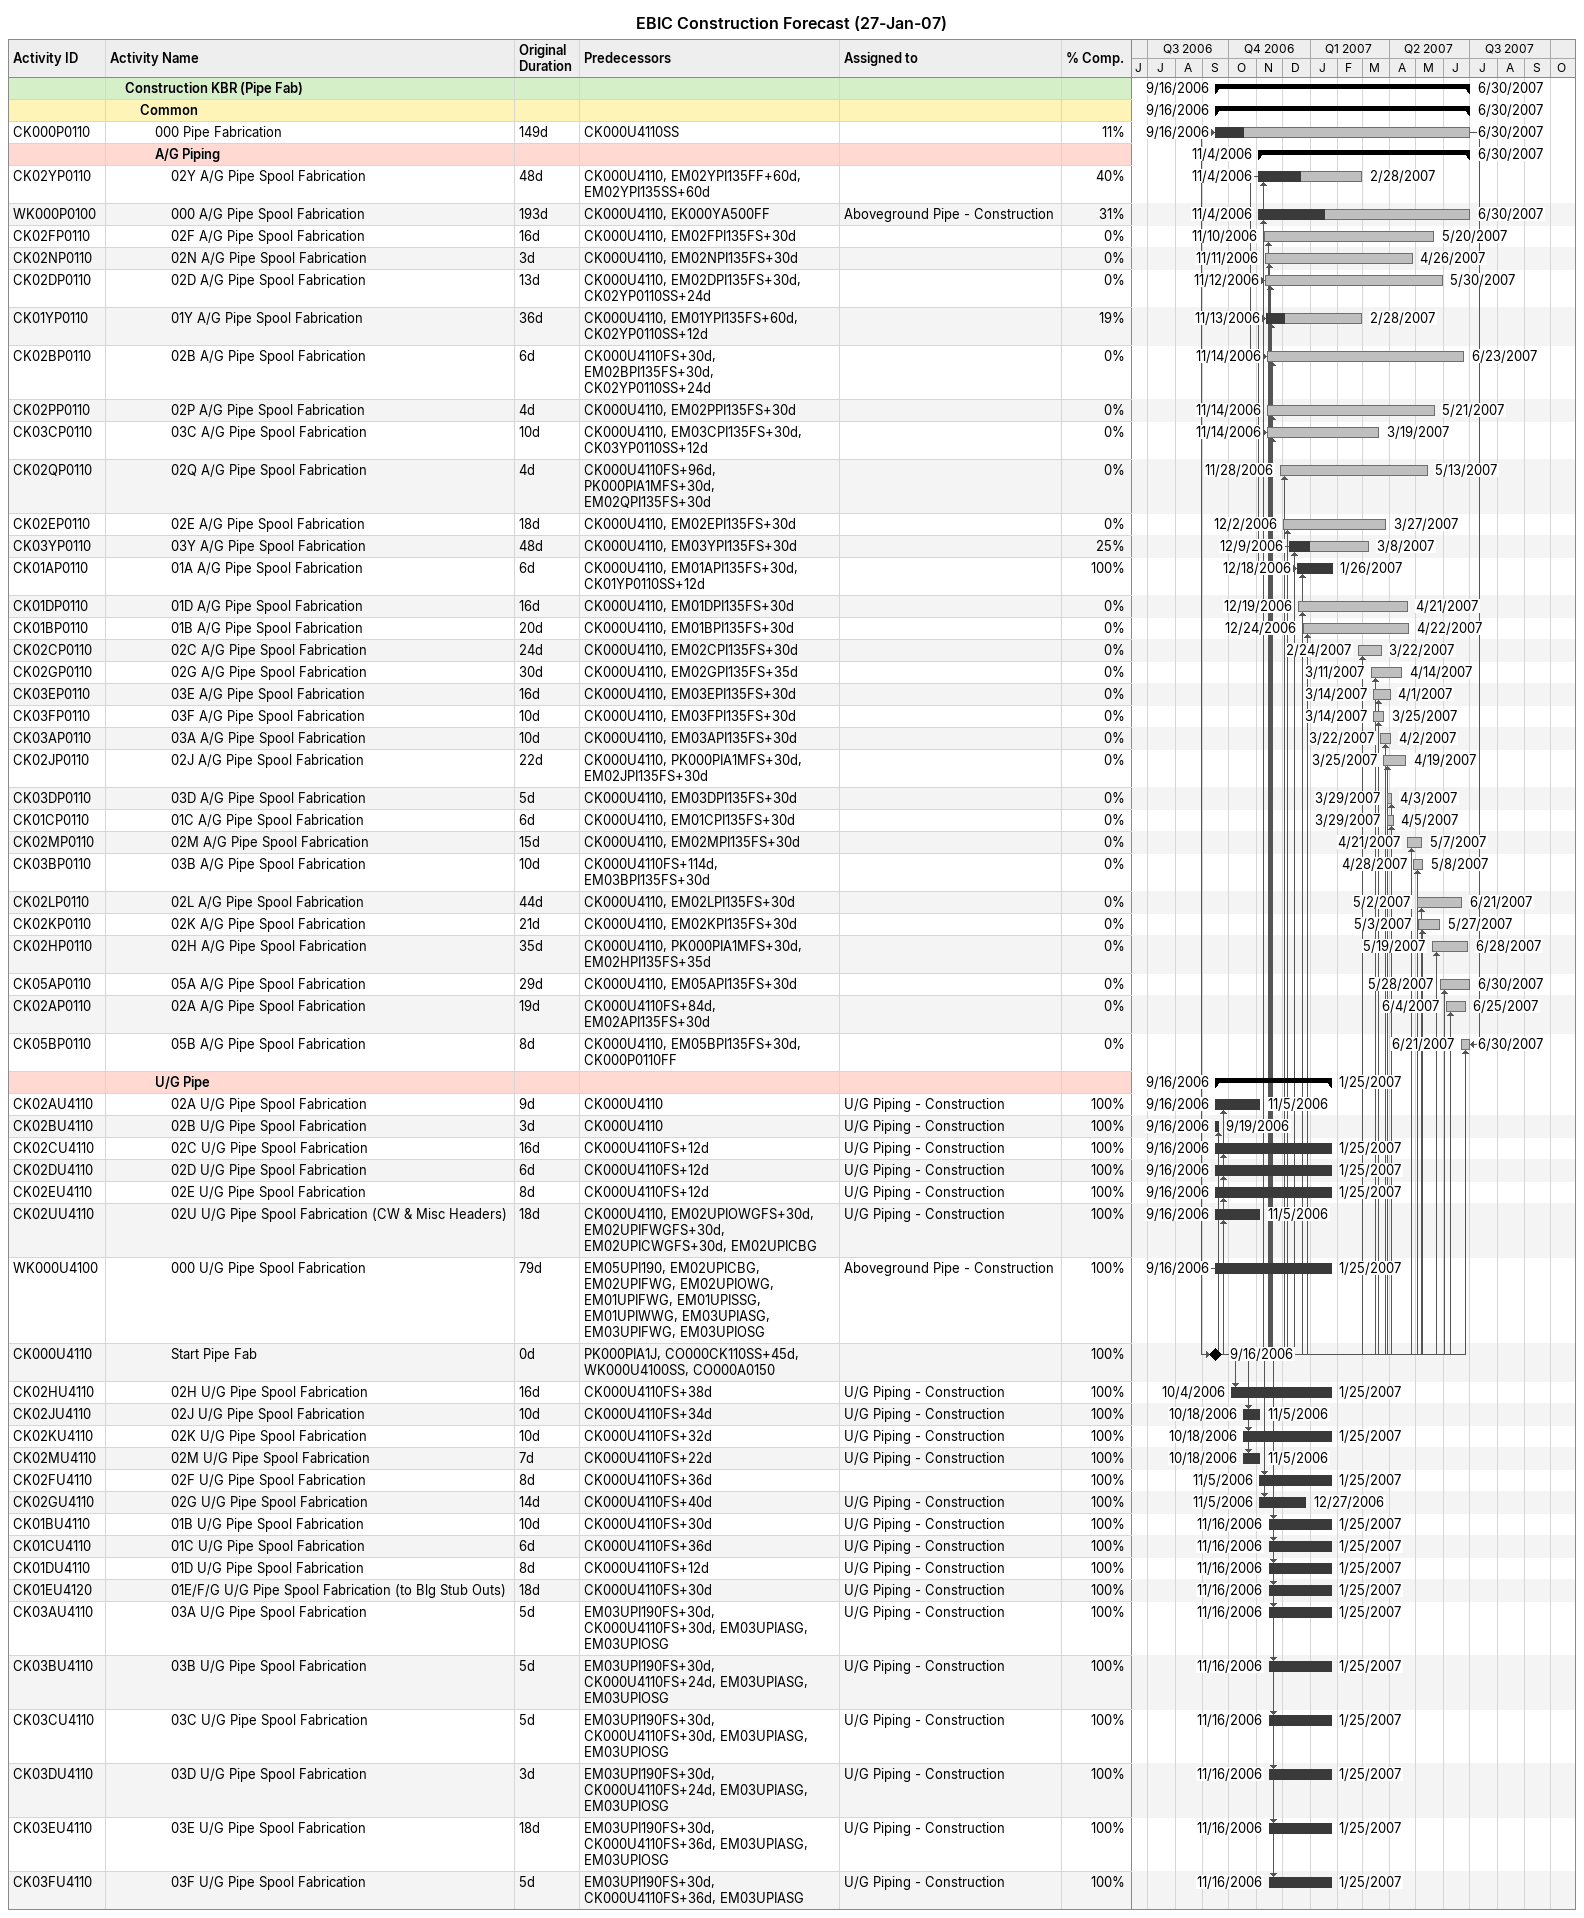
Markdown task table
EBIC Construction Forecast (27-Jan-07)

| ID | Level | Task | Original duration | Start | Finish | Predecessors | Resources | % complete |
|---|---|---|---|---|---|---|---|---|
|  | 2 | **Construction KBR (Pipe Fab)** |  | 2006-09-16 | 2007-06-30 |  |  |  |
|  | 3 | **Common** |  | 2006-09-16 | 2007-06-30 |  |  |  |
| CK000P0110 | 4 | 000 Pipe Fabrication | 149d | 2006-09-16 | 2007-06-30 | CK000U4110SS |  | 11 |
|  | 4 | **A/G Piping** |  | 2006-11-04 | 2007-06-30 |  |  |  |
| CK02YP0110 | 5 | 02Y A/G Pipe Spool Fabrication | 48d | 2006-11-04 | 2007-02-28 | CK000U4110, EM02YPI135FF+60d, EM02YPI135SS+60d |  | 40 |
| WK000P0100 | 5 | 000 A/G Pipe Spool Fabrication | 193d | 2006-11-04 | 2007-06-30 | CK000U4110, EK000YA500FF | Aboveground Pipe - Construction | 31 |
| CK02FP0110 | 5 | 02F A/G Pipe Spool Fabrication | 16d | 2006-11-10 | 2007-05-20 | CK000U4110, EM02FPI135FS+30d |  | 0 |
| CK02NP0110 | 5 | 02N A/G Pipe Spool Fabrication | 3d | 2006-11-11 | 2007-04-26 | CK000U4110, EM02NPI135FS+30d |  | 0 |
| CK02DP0110 | 5 | 02D A/G Pipe Spool Fabrication | 13d | 2006-11-12 | 2007-05-30 | CK000U4110, EM02DPI135FS+30d, CK02YP0110SS+24d |  | 0 |
| CK01YP0110 | 5 | 01Y A/G Pipe Spool Fabrication | 36d | 2006-11-13 | 2007-02-28 | CK000U4110, EM01YPI135FS+60d, CK02YP0110SS+12d |  | 19 |
| CK02BP0110 | 5 | 02B A/G Pipe Spool Fabrication | 6d | 2006-11-14 | 2007-06-23 | CK000U4110FS+30d, EM02BPI135FS+30d, CK02YP0110SS+24d |  | 0 |
| CK02PP0110 | 5 | 02P A/G Pipe Spool Fabrication | 4d | 2006-11-14 | 2007-05-21 | CK000U4110, EM02PPI135FS+30d |  | 0 |
| CK03CP0110 | 5 | 03C A/G Pipe Spool Fabrication | 10d | 2006-11-14 | 2007-03-19 | CK000U4110, EM03CPI135FS+30d, CK03YP0110SS+12d |  | 0 |
| CK02QP0110 | 5 | 02Q A/G Pipe Spool Fabrication | 4d | 2006-11-28 | 2007-05-13 | CK000U4110FS+96d, PK000PIA1MFS+30d, EM02QPI135FS+30d |  | 0 |
| CK02EP0110 | 5 | 02E A/G Pipe Spool Fabrication | 18d | 2006-12-02 | 2007-03-27 | CK000U4110, EM02EPI135FS+30d |  | 0 |
| CK03YP0110 | 5 | 03Y A/G Pipe Spool Fabrication | 48d | 2006-12-09 | 2007-03-08 | CK000U4110, EM03YPI135FS+30d |  | 25 |
| CK01AP0110 | 5 | 01A A/G Pipe Spool Fabrication | 6d | 2006-12-18 | 2007-01-26 | CK000U4110, EM01API135FS+30d, CK01YP0110SS+12d |  | 100 |
| CK01DP0110 | 5 | 01D A/G Pipe Spool Fabrication | 16d | 2006-12-19 | 2007-04-21 | CK000U4110, EM01DPI135FS+30d |  | 0 |
| CK01BP0110 | 5 | 01B A/G Pipe Spool Fabrication | 20d | 2006-12-24 | 2007-04-22 | CK000U4110, EM01BPI135FS+30d |  | 0 |
| CK02CP0110 | 5 | 02C A/G Pipe Spool Fabrication | 24d | 2007-02-24 | 2007-03-22 | CK000U4110, EM02CPI135FS+30d |  | 0 |
| CK02GP0110 | 5 | 02G A/G Pipe Spool Fabrication | 30d | 2007-03-11 | 2007-04-14 | CK000U4110, EM02GPI135FS+35d |  | 0 |
| CK03EP0110 | 5 | 03E A/G Pipe Spool Fabrication | 16d | 2007-03-14 | 2007-04-01 | CK000U4110, EM03EPI135FS+30d |  | 0 |
| CK03FP0110 | 5 | 03F A/G Pipe Spool Fabrication | 10d | 2007-03-14 | 2007-03-25 | CK000U4110, EM03FPI135FS+30d |  | 0 |
| CK03AP0110 | 5 | 03A A/G Pipe Spool Fabrication | 10d | 2007-03-22 | 2007-04-02 | CK000U4110, EM03API135FS+30d |  | 0 |
| CK02JP0110 | 5 | 02J A/G Pipe Spool Fabrication | 22d | 2007-03-25 | 2007-04-19 | CK000U4110, PK000PIA1MFS+30d, EM02JPI135FS+30d |  | 0 |
| CK03DP0110 | 5 | 03D A/G Pipe Spool Fabrication | 5d | 2007-03-29 | 2007-04-03 | CK000U4110, EM03DPI135FS+30d |  | 0 |
| CK01CP0110 | 5 | 01C A/G Pipe Spool Fabrication | 6d | 2007-03-29 | 2007-04-05 | CK000U4110, EM01CPI135FS+30d |  | 0 |
| CK02MP0110 | 5 | 02M A/G Pipe Spool Fabrication | 15d | 2007-04-21 | 2007-05-07 | CK000U4110, EM02MPI135FS+30d |  | 0 |
| CK03BP0110 | 5 | 03B A/G Pipe Spool Fabrication | 10d | 2007-04-28 | 2007-05-08 | CK000U4110FS+114d, EM03BPI135FS+30d |  | 0 |
| CK02LP0110 | 5 | 02L A/G Pipe Spool Fabrication | 44d | 2007-05-02 | 2007-06-21 | CK000U4110, EM02LPI135FS+30d |  | 0 |
| CK02KP0110 | 5 | 02K A/G Pipe Spool Fabrication | 21d | 2007-05-03 | 2007-05-27 | CK000U4110, EM02KPI135FS+30d |  | 0 |
| CK02HP0110 | 5 | 02H A/G Pipe Spool Fabrication | 35d | 2007-05-19 | 2007-06-28 | CK000U4110, PK000PIA1MFS+30d, EM02HPI135FS+35d |  | 0 |
| CK05AP0110 | 5 | 05A A/G Pipe Spool Fabrication | 29d | 2007-05-28 | 2007-06-30 | CK000U4110, EM05API135FS+30d |  | 0 |
| CK02AP0110 | 5 | 02A A/G Pipe Spool Fabrication | 19d | 2007-06-04 | 2007-06-25 | CK000U4110FS+84d, EM02API135FS+30d |  | 0 |
| CK05BP0110 | 5 | 05B A/G Pipe Spool Fabrication | 8d | 2007-06-21 | 2007-06-30 | CK000U4110, EM05BPI135FS+30d, CK000P0110FF |  | 0 |
|  | 4 | **U/G Pipe** |  | 2006-09-16 | 2007-01-25 |  |  |  |
| CK02AU4110 | 5 | 02A U/G Pipe Spool Fabrication | 9d | 2006-09-16 | 2006-11-05 | CK000U4110 | U/G Piping - Construction | 100 |
| CK02BU4110 | 5 | 02B U/G Pipe Spool Fabrication | 3d | 2006-09-16 | 2006-09-19 | CK000U4110 | U/G Piping - Construction | 100 |
| CK02CU4110 | 5 | 02C U/G Pipe Spool Fabrication | 16d | 2006-09-16 | 2007-01-25 | CK000U4110FS+12d | U/G Piping - Construction | 100 |
| CK02DU4110 | 5 | 02D U/G Pipe Spool Fabrication | 6d | 2006-09-16 | 2007-01-25 | CK000U4110FS+12d | U/G Piping - Construction | 100 |
| CK02EU4110 | 5 | 02E U/G Pipe Spool Fabrication | 8d | 2006-09-16 | 2007-01-25 | CK000U4110FS+12d | U/G Piping - Construction | 100 |
| CK02UU4110 | 5 | 02U U/G Pipe Spool Fabrication (CW & Misc Headers) | 18d | 2006-09-16 | 2006-11-05 | CK000U4110, EM02UPIOWGFS+30d, EM02UPIFWGFS+30d, EM02UPICWGFS+30d, EM02UPICBG | U/G Piping - Construction | 100 |
| WK000U4100 | 5 | 000 U/G Pipe Spool Fabrication | 79d | 2006-09-16 | 2007-01-25 | EM05UPI190, EM02UPICBG, EM02UPIFWG, EM02UPIOWG, EM01UPIFWG, EM01UPISSG, EM01UPIWWG, EM03UPIASG, EM03UPIFWG, EM03UPIOSG | Aboveground Pipe - Construction | 100 |
| CK000U4110 | 5 | Start Pipe Fab | 0d | 2006-09-16 | 2006-09-16 | PK000PIA1J, CO000CK110SS+45d, WK000U4100SS, CO000A0150 |  | 100 |
| CK02HU4110 | 5 | 02H U/G Pipe Spool Fabrication | 16d | 2006-10-04 | 2007-01-25 | CK000U4110FS+38d | U/G Piping - Construction | 100 |
| CK02JU4110 | 5 | 02J U/G Pipe Spool Fabrication | 10d | 2006-10-18 | 2006-11-05 | CK000U4110FS+34d | U/G Piping - Construction | 100 |
| CK02KU4110 | 5 | 02K U/G Pipe Spool Fabrication | 10d | 2006-10-18 | 2007-01-25 | CK000U4110FS+32d | U/G Piping - Construction | 100 |
| CK02MU4110 | 5 | 02M U/G Pipe Spool Fabrication | 7d | 2006-10-18 | 2006-11-05 | CK000U4110FS+22d | U/G Piping - Construction | 100 |
| CK02FU4110 | 5 | 02F U/G Pipe Spool Fabrication | 8d | 2006-11-05 | 2007-01-25 | CK000U4110FS+36d |  | 100 |
| CK02GU4110 | 5 | 02G U/G Pipe Spool Fabrication | 14d | 2006-11-05 | 2006-12-27 | CK000U4110FS+40d | U/G Piping - Construction | 100 |
| CK01BU4110 | 5 | 01B U/G Pipe Spool Fabrication | 10d | 2006-11-16 | 2007-01-25 | CK000U4110FS+30d | U/G Piping - Construction | 100 |
| CK01CU4110 | 5 | 01C U/G Pipe Spool Fabrication | 6d | 2006-11-16 | 2007-01-25 | CK000U4110FS+36d | U/G Piping - Construction | 100 |
| CK01DU4110 | 5 | 01D U/G Pipe Spool Fabrication | 8d | 2006-11-16 | 2007-01-25 | CK000U4110FS+12d | U/G Piping - Construction | 100 |
| CK01EU4120 | 5 | 01E/F/G U/G Pipe Spool Fabrication (to Blg Stub Outs) | 18d | 2006-11-16 | 2007-01-25 | CK000U4110FS+30d | U/G Piping - Construction | 100 |
| CK03AU4110 | 5 | 03A U/G Pipe Spool Fabrication | 5d | 2006-11-16 | 2007-01-25 | EM03UPI190FS+30d, CK000U4110FS+30d, EM03UPIASG, EM03UPIOSG | U/G Piping - Construction | 100 |
| CK03BU4110 | 5 | 03B U/G Pipe Spool Fabrication | 5d | 2006-11-16 | 2007-01-25 | EM03UPI190FS+30d, CK000U4110FS+24d, EM03UPIASG, EM03UPIOSG | U/G Piping - Construction | 100 |
| CK03CU4110 | 5 | 03C U/G Pipe Spool Fabrication | 5d | 2006-11-16 | 2007-01-25 | EM03UPI190FS+30d, CK000U4110FS+30d, EM03UPIASG, EM03UPIOSG | U/G Piping - Construction | 100 |
| CK03DU4110 | 5 | 03D U/G Pipe Spool Fabrication | 3d | 2006-11-16 | 2007-01-25 | EM03UPI190FS+30d, CK000U4110FS+24d, EM03UPIASG, EM03UPIOSG | U/G Piping - Construction | 100 |
| CK03EU4110 | 5 | 03E U/G Pipe Spool Fabrication | 18d | 2006-11-16 | 2007-01-25 | EM03UPI190FS+30d, CK000U4110FS+36d, EM03UPIASG, EM03UPIOSG | U/G Piping - Construction | 100 |
| CK03FU4110 | 5 | 03F U/G Pipe Spool Fabrication | 5d | 2006-11-16 | 2007-01-25 | EM03UPI190FS+30d, CK000U4110FS+36d, EM03UPIASG | U/G Piping - Construction | 100 |
